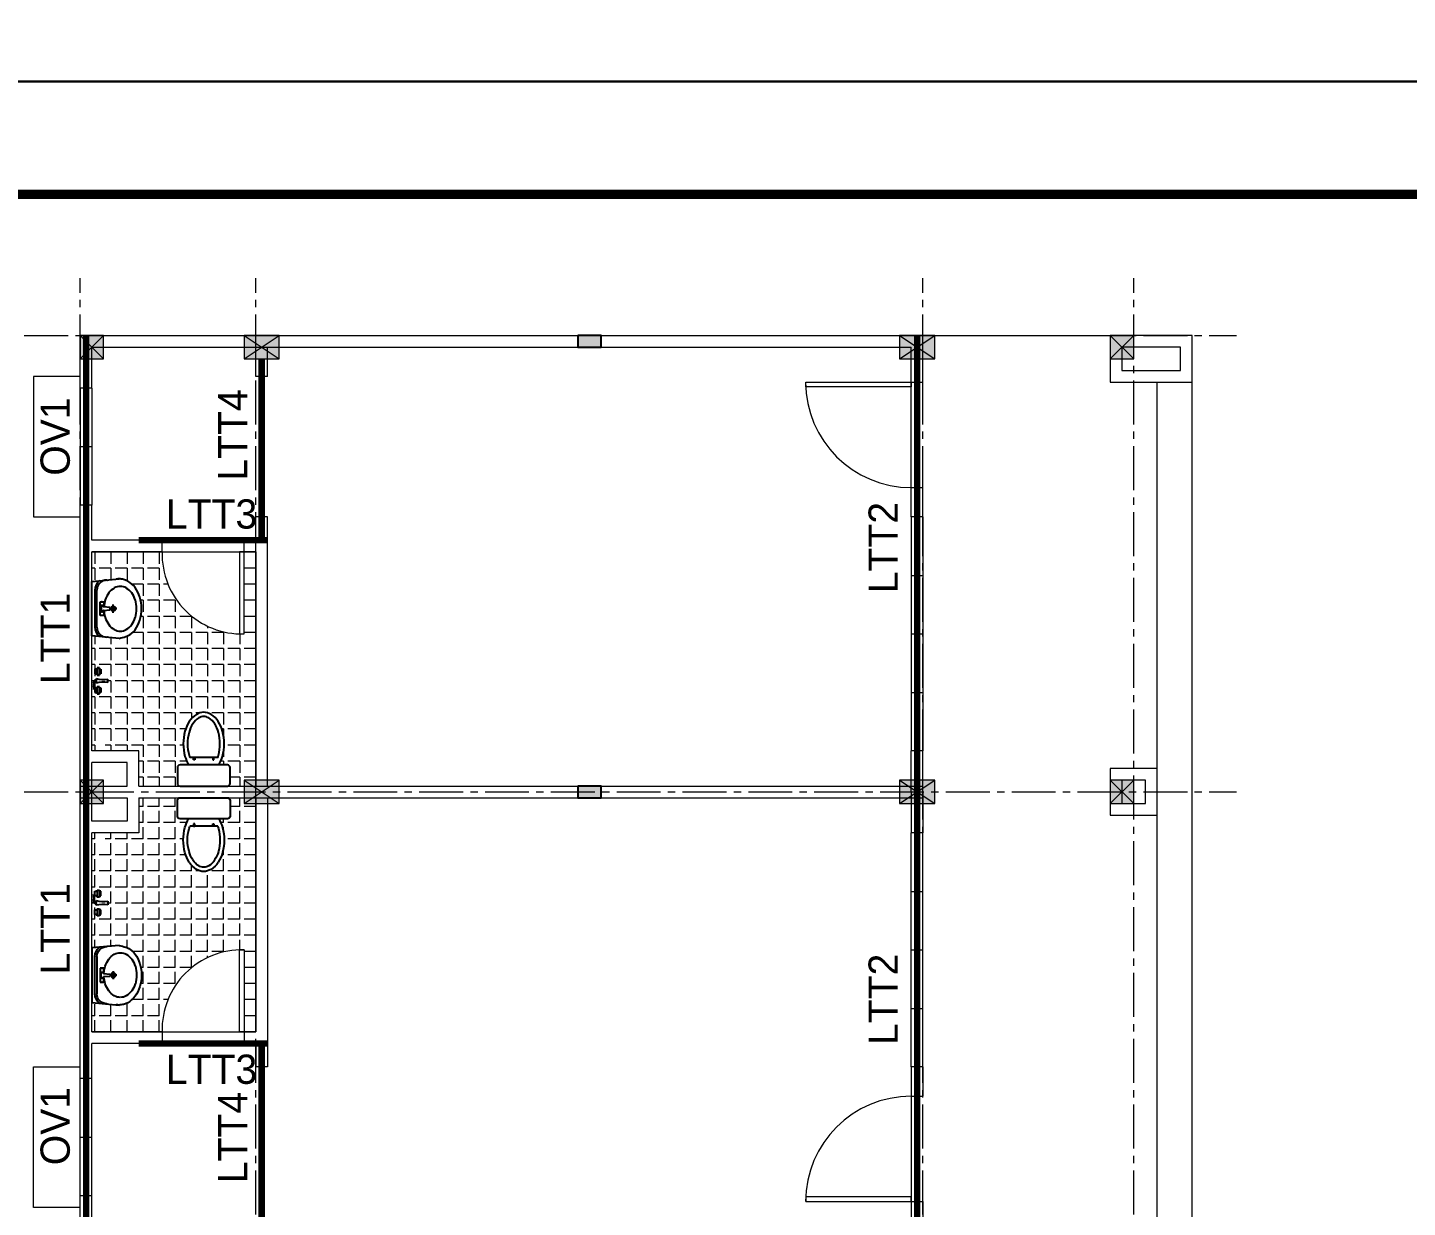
# Model space of a CAD drawing. Header units: inches. Extents: x 566748 to 757280, y 592180 to 740680.
# Drawn here: x 574432 to 586220, y 612261 to 622342 of the extents above; entities that cross this region are included whole.
import ezdxf

# ---------------------------------------------------------------- set-up
doc = ezdxf.new("R2010")
doc.units = ezdxf.units.IN
doc.header["$MEASUREMENT"] = 0
for name, pattern in [('ACAD_ISO10W100', [18, 12, -3, 0, -3]), ('CENTER', [2, 1.25, -0.25, 0.25, -0.25]), ('CENTER2', [1.125, 0.75, -0.125, 0.125, -0.125])]:
    doc.linetypes.add(name, pattern=pattern)
for name, color, linetype in [('cot', 123, 'Continuous'), ('LAYER7', 7, 'Continuous'), ('TEXT', 4, 'Continuous'), ('THIETBI', 25, 'Continuous')]:
    doc.layers.add(name, color=color, linetype=linetype)
for name, color, linetype, lineweight in [('HACTH', 8, 'Continuous', 5), ('NET CB', 2, 'Continuous', 20), ('NET TRUC', 8, 'ACAD_ISO10W100', 9)]:
    doc.layers.add(name, color=color, linetype=linetype, lineweight=lineweight)
doc.styles.add('ATTR', font='romans.shx', dxfattribs={"width": 0.8, "height": 0.7})
doc.styles.add('TEXT2.5', font='Fonts5.ttf', dxfattribs={"height": 250})

# ---------------------------------------------------------------- blocks, each defined once
blk = doc.blocks.new('TOILET')
at = {"layer": 'THIETBI', "linetype": 'Continuous'}
for p, q in [((2.25, 0), (-2.25, 0)), ((-2.5, -0.25), (-2.5, -1.75)), ((2.5, -1.75), (2.5, -0.25)), ((-2.25, -2), (2.25, -2)), ((-0.96, -2.48), (-0.96, -2.7)), ((-0.86, -2.48), (-0.96, -2.48)), ((-0.86, -2.7), (-0.86, -2.48)), ((0.86, -2.7), (0.86, -2.48)), ((0.86, -2.48), (0.96, -2.48)), ((0.96, -2.48), (0.96, -2.7)), ((-1.33, -2.7), (1.33, -2.7)), ((-0.96, -2.7), (-0.86, -2.7)), ((0.96, -2.7), (0.86, -2.7))]:
    blk.add_line(p, q, dxfattribs=at)
for centre, radius, start, end in [((-2.25, -0.25), 0.25, 90, 180), ((2.25, -0.25), 0.25, 0, 90), ((-2.25, -1.75), 0.25, 180, 270), ((1.34, -3.66), 3.23, 149.0966, 164.9269), ((-1.34, -3.66), 3.23, 15.0731, 30.9034), ((2.25, -1.75), 0.25, 270, 0), ((2.64, -4.01), 4.58, 164.9269, 180), ((2.64, -4.01), 4.18, 164.9269, 180), ((1.34, -3.66), 2.83, 160.176, 164.9269), ((-1.34, -3.66), 2.83, 15.0731, 19.824), ((-2.64, -4.01), 4.18, 0, 15.0731), ((-2.64, -4.01), 4.58, 360, 15.0731), ((2.64, -4.01), 4.58, 180, 195.0731), ((1.34, -4.36), 3.23, 195.0731, 213.0315), ((2.64, -4.01), 4.18, 180, 195.0731), ((1.34, -4.36), 2.83, 195.0731, 213.0315), ((-1.34, -4.36), 2.83, 326.9685, 344.9269), ((-1.34, -4.36), 3.23, 326.9685, 344.9269), ((-2.64, -4.01), 4.18, 344.9269, 360), ((-2.64, -4.01), 4.58, 344.9269, 0), ((0.52, -4.9), 2.26, 213.0315, 237.5002), ((0.52, -4.9), 1.86, 213.0315, 237.5002), ((0, -5.71), 0.893, 237.5002, 270), ((0, -5.71), 0.893, 270, 302.4998), ((-0.52, -4.9), 1.86, 302.4998, 326.9685), ((-0.52, -4.9), 2.26, 302.4998, 326.9685), ((0, -5.71), 1.29, 237.5002, 270), ((0, -5.71), 1.29, 270, 302.4998)]:
    blk.add_arc(centre, radius, start, end, dxfattribs=at)
blk = doc.blocks.new('la')
at = {"layer": 'THIETBI', "linetype": 'Continuous'}
for p, q in [((-5933, 607097), (-5955, 607330)), ((-5446, 607330), (-5467, 607097)), ((-5944, 607224), (-5944, 607230)), ((-5700, 607278), (-5735, 607278)), ((-5710, 607250), (-5715, 607196)), ((-5700, 607309), (-5700, 607252)), ((-5665, 607278), (-5700, 607278)), ((-5685, 607196), (-5690, 607250)), ((-5456, 607230), (-5456, 607224)), ((-5467, 607097), (-5933, 607097)), ((-5700, 607139), (-5859, 607139)), ((-5859, 607122), (-5541, 607122)), ((-5759, 607200), (-5715, 607200)), ((-5759, 607183), (-5759, 607200)), ((-5759, 607167), (-5759, 607183)), ((-5700, 607167), (-5759, 607167)), ((-5720, 607192), (-5728, 607192)), ((-5728, 607175), (-5672, 607175)), ((-5726, 607183), (-5717, 607183)), ((-5641, 607167), (-5700, 607167)), ((-5541, 607139), (-5700, 607139)), ((-5685, 607200), (-5641, 607200)), ((-5675, 607183), (-5684, 607183)), ((-5672, 607192), (-5680, 607192)), ((-5641, 607200), (-5641, 607183)), ((-5641, 607183), (-5641, 607167))]:
    blk.add_line(p, q, dxfattribs=at)
for centre, radius in [((-5700, 607278), 21.2), ((-5700, 607278), 17), ((-5743, 607183), 17), ((-5658, 607183), 17)]:
    blk.add_circle(centre, radius, dxfattribs=at)
for centre, radius, start, end in [((-5717, 607278), 198, 106.8299, 126.1394), ((-5699, 607218), 261, 90, 106.8299), ((-5699, 607218), 261, 73.1701, 90), ((-5681, 607278), 198, 53.8606, 73.1701), ((-5810, 607330), 145, 180, 190.3889), ((-5787, 607339), 103, 150.4377, 180), ((-5787, 607339), 103, 180, 209.5623), ((-5744, 607315), 152, 126.1394, 150.4377), ((-5653, 607315), 152, 29.5623, 53.8606), ((-5611, 607339), 103, 0, 29.5623), ((-5611, 607339), 103, 330.4377, 0), ((-5859, 607224), 84.9, 180, 270), ((-5744, 607363), 152, 209.5623, 233.8606), ((-5717, 607401), 198, 233.8606, 253.1701), ((-5699, 607460), 261, 253.1701, 266.4587), ((-5700, 607232), 20, 59.7473, 120.2527), ((-5699, 607460), 261, 273.0264, 286.8299), ((-5681, 607401), 198, 286.8299, 306.1394), ((-5653, 607363), 152, 306.1394, 330.4377), ((-5541, 607224), 84.9, 270, 0), ((-5859, 607224), 102, 218.2453, 270), ((-5720, 607196), 4.24, 270, 354.3929), ((-5680, 607196), 4.24, 185.6071, 270), ((-5541, 607224), 102, 270, 321.7547)]:
    blk.add_arc(centre, radius, start, end, dxfattribs=at)
blk.add_spline([(-5446, 607330), (-5488, 607436), (-5558, 607489), (-5649, 607517), (-5751, 607517), (-5842, 607489), (-5912, 607436), (-5950, 607366), (-5955, 607330)], degree=3, dxfattribs=at)

msp = doc.modelspace()

# ---------------------------------------------------------------- hatches: boundary and pattern name
at = {"layer": 'cot', "ltscale": 800}
for points in [[(579131.6, 619711.4), (579131.6, 619611.4), (579331.6, 619611.4), (579331.6, 619711.4)], [(579131.6, 615861.4), (579131.6, 615761.4), (579331.6, 615761.4), (579331.6, 615861.4)]]:
    msp.add_hatch(color=256, dxfattribs=at).paths.add_polyline_path(points)
at = {"layer": 'HACTH', "linetype": 'Continuous'}
h = msp.add_hatch(color=256, dxfattribs=at)
h.paths.add_polyline_path([(574981.6, 619611.4), (574881.6, 619711.4), (574881.6, 619511.4)])
h.paths.add_polyline_path([(574981.6, 619611.4), (574881.6, 619511.4), (575081.6, 619511.4)])
h.paths.add_polyline_path([(575081.6, 619711.4), (574981.6, 619611.4), (575081.6, 619511.4)])
h.paths.add_polyline_path([(575081.6, 619711.4), (574881.6, 619711.4), (574981.6, 619611.4)])
h = msp.add_hatch(color=256, dxfattribs=at)
h.paths.add_polyline_path([(576281.6, 619711.4), (576281.6, 619511.4), (576431.6, 619611.4)])
h.paths.add_polyline_path([(576431.6, 619611.4), (576581.6, 619711.4), (576281.6, 619711.4)])
h.paths.add_polyline_path([(576281.6, 619511.4), (576581.6, 619511.4), (576431.6, 619611.4)])
h.paths.add_polyline_path([(576431.6, 619611.4), (576581.6, 619511.4), (576581.6, 619711.4)])
h = msp.add_hatch(color=256, dxfattribs=at)
h.paths.add_polyline_path([(581881.6, 619711.4), (581881.6, 619511.4), (582031.6, 619611.4)])
h.paths.add_polyline_path([(582031.6, 619611.4), (582181.6, 619711.4), (581881.6, 619711.4)])
h.paths.add_polyline_path([(581881.6, 619511.4), (582181.6, 619511.4), (582031.6, 619611.4)])
h.paths.add_polyline_path([(582031.6, 619611.4), (582181.6, 619511.4), (582181.6, 619711.4)])
h = msp.add_hatch(color=256, dxfattribs=at)
h.paths.add_polyline_path([(583781.6, 619611.4), (583681.6, 619711.4), (583681.6, 619511.4)])
h.paths.add_polyline_path([(583781.6, 619611.4), (583681.6, 619511.4), (583881.6, 619511.4)])
h.paths.add_polyline_path([(583881.6, 619711.4), (583781.6, 619611.4), (583881.6, 619511.4)])
h.paths.add_polyline_path([(583881.6, 619711.4), (583681.6, 619711.4), (583781.6, 619611.4)])
h = msp.add_hatch(color=256, dxfattribs=at)
h.paths.add_polyline_path([(583781.6, 619611.4), (583681.6, 619711.4), (583681.6, 619511.4)])
h.paths.add_polyline_path([(583781.6, 619611.4), (583681.6, 619511.4), (583881.6, 619511.4)])
h.paths.add_polyline_path([(583881.6, 619711.4), (583781.6, 619611.4), (583881.6, 619511.4)])
h.paths.add_polyline_path([(583881.6, 619711.4), (583681.6, 619711.4), (583781.6, 619611.4)])
h = msp.add_hatch(color=256, dxfattribs=at)
h.paths.add_polyline_path([(574981.6, 615811.4), (574881.6, 615911.4), (574881.6, 615711.4)])
h.paths.add_polyline_path([(574981.6, 615811.4), (574881.6, 615711.4), (575081.6, 615711.4)])
h.paths.add_polyline_path([(575081.6, 615911.4), (574981.6, 615811.4), (575081.6, 615711.4)])
h.paths.add_polyline_path([(575081.6, 615911.4), (574881.6, 615911.4), (574981.6, 615811.4)])
h = msp.add_hatch(color=256, dxfattribs=at)
h.paths.add_polyline_path([(576281.6, 615911.4), (576281.6, 615711.4), (576431.6, 615811.4)])
h.paths.add_polyline_path([(576431.6, 615811.4), (576581.6, 615911.4), (576281.6, 615911.4)])
h.paths.add_polyline_path([(576281.6, 615711.4), (576581.6, 615711.4), (576431.6, 615811.4)])
h.paths.add_polyline_path([(576431.6, 615811.4), (576581.6, 615711.4), (576581.6, 615911.4)])
h = msp.add_hatch(color=256, dxfattribs=at)
h.paths.add_polyline_path([(581881.6, 615911.4), (581881.6, 615711.4), (582031.6, 615811.4)])
h.paths.add_polyline_path([(582031.6, 615811.4), (582181.6, 615911.4), (581881.6, 615911.4)])
h.paths.add_polyline_path([(581881.6, 615711.4), (582181.6, 615711.4), (582031.6, 615811.4)])
h.paths.add_polyline_path([(582031.6, 615811.4), (582181.6, 615711.4), (582181.6, 615911.4)])
h = msp.add_hatch(color=256, dxfattribs=at)
h.paths.add_polyline_path([(583781.6, 615811.4), (583681.6, 615911.4), (583681.6, 615711.4)])
h.paths.add_polyline_path([(583781.6, 615811.4), (583681.6, 615711.4), (583881.6, 615711.4)])
h.paths.add_polyline_path([(583881.6, 615911.4), (583781.6, 615811.4), (583881.6, 615711.4)])
h.paths.add_polyline_path([(583881.6, 615911.4), (583681.6, 615911.4), (583781.6, 615811.4)])
h = msp.add_hatch(color=256, dxfattribs=at)
h.paths.add_polyline_path([(583781.6, 615811.4), (583681.6, 615911.4), (583681.6, 615711.4)])
h.paths.add_polyline_path([(583781.6, 615811.4), (583681.6, 615711.4), (583881.6, 615711.4)])
h.paths.add_polyline_path([(583881.6, 615911.4), (583781.6, 615811.4), (583881.6, 615711.4)])
h.paths.add_polyline_path([(583881.6, 615911.4), (583681.6, 615911.4), (583781.6, 615811.4)])

# ---------------------------------------------------------------- linework, layer by layer
for p, q in [((575017, 616780.2), (575017, 616740.2)), ((575027, 616870.2), (575027, 616860.2)), ((575047, 616870.2), (575027, 616870.2)), ((575027, 616820.2), (575027, 616810.2)), ((575027, 616810.2), (575047, 616810.2)), ((575047, 616810.2), (575047, 616870.2)), ((575047, 616860.2), (575057, 616860.2)), ((575057, 616820.2), (575047, 616820.2)), ((575057, 616860.2), (575057, 616820.2)), ((575117, 616745.2), (575117, 616775.2)), ((575027, 616710.2), (575027, 616700.2)), ((575047, 616710.2), (575027, 616710.2)), ((575027, 616660.2), (575027, 616650.2)), ((575027, 616650.2), (575047, 616650.2)), ((575047, 616650.2), (575047, 616710.2)), ((575047, 616700.2), (575057, 616700.2)), ((575057, 616660.2), (575047, 616660.2)), ((575057, 616700.2), (575057, 616660.2)), ((575017, 614842.6), (575017, 614882.6)), ((575027, 614962.6), (575027, 614972.6)), ((575027, 614972.6), (575047, 614972.6)), ((575027, 614912.6), (575027, 614922.6)), ((575047, 614912.6), (575027, 614912.6)), ((575047, 614972.6), (575047, 614912.6)), ((575057, 614962.6), (575047, 614962.6)), ((575047, 614922.6), (575057, 614922.6)), ((575057, 614922.6), (575057, 614962.6)), ((575117, 614877.6), (575117, 614847.6)), ((575027, 614802.6), (575027, 614812.6)), ((575027, 614812.6), (575047, 614812.6)), ((575027, 614752.6), (575027, 614762.6)), ((575047, 614752.6), (575027, 614752.6)), ((575047, 614812.6), (575047, 614752.6)), ((575057, 614802.6), (575047, 614802.6)), ((575047, 614762.6), (575057, 614762.6)), ((575057, 614762.6), (575057, 614802.6))]:
    msp.add_line(p, q)
for points in [[(575007, 616820.2), (575027, 616820.2), (575027, 616860.2), (575007, 616860.2)], [(575017, 616765.2), (575007, 616765.2), (575007, 616755.2), (575017, 616755.2)], [(575007, 616660.2), (575027, 616660.2), (575027, 616700.2), (575007, 616700.2)], [(575007, 614962.6), (575027, 614962.6), (575027, 614922.6), (575007, 614922.6)], [(575017, 614857.6), (575007, 614857.6), (575007, 614867.6), (575017, 614867.6)], [(575007, 614802.6), (575027, 614802.6), (575027, 614762.6), (575007, 614762.6)]]:
    msp.add_lwpolyline(points, close=True)
for centre, start, end in [((575079.3, 617025.5), 255.73057, 278.5446), ((575079.3, 616494.9), 81.4554, 104.2694), ((575079.3, 615128), 255.7306, 278.5446), ((575079.3, 614597.3), 81.4554, 104.26943)]:
    msp.add_arc(centre, 253.1, start, end)
at = {"layer": 'cot', "ltscale": 800}
for points in [[(579131.6, 619711.4), (579131.6, 619611.4), (579331.6, 619611.4), (579331.6, 619711.4)], [(579131.6, 615861.4), (579131.6, 615761.4), (579331.6, 615761.4), (579331.6, 615861.4)]]:
    msp.add_lwpolyline(points, close=True, dxfattribs=at)
at = {"layer": 'Defpoints', "linetype": 'Continuous', "ltscale": 0.08}
for points in [[(566748.3, 621880.3), (608748.3, 621880.3), (608748.3, 651580.3), (566748.3, 651580.3)], [(566748.3, 592180.3), (608748.3, 592180.3), (608748.3, 621880.3), (566748.3, 621880.3)]]:
    msp.add_lwpolyline(points, close=True, dxfattribs=at)
at = {"layer": 'HACTH', "linetype": 'Continuous'}
for p, q in [((574881.6, 619511.4), (575081.6, 619711.4)), ((574881.6, 619711.4), (575081.6, 619511.4)), ((574881.6, 619711.4), (582181.6, 619711.4)), ((574881.6, 619261.4), (574881.6, 619711.4)), ((575081.6, 619711.4), (574881.6, 619711.4)), ((574881.6, 619711.4), (574881.6, 619511.4)), ((575081.6, 619511.4), (575081.6, 619711.4)), ((576281.6, 619511.4), (576581.6, 619711.4)), ((576281.6, 619711.4), (576581.6, 619511.4)), ((576581.6, 619711.4), (576281.6, 619711.4)), ((576281.6, 619711.4), (576281.6, 619511.4)), ((576581.6, 619511.4), (576581.6, 619711.4)), ((581881.6, 619511.4), (582181.6, 619711.4)), ((581881.6, 619711.4), (582181.6, 619511.4)), ((582181.6, 619711.4), (581881.6, 619711.4)), ((581881.6, 619711.4), (581881.6, 619511.4)), ((582081.6, 619711.4), (583881.6, 619711.4)), ((582181.6, 619511.4), (582181.6, 619711.4)), ((583681.6, 619511.4), (583881.6, 619711.4)), ((583681.6, 619711.4), (583881.6, 619511.4)), ((583681.6, 619511.4), (583881.6, 619711.4)), ((583681.6, 619711.4), (583881.6, 619511.4)), ((584381.6, 619711.4), (583681.6, 619711.4)), ((583681.6, 619711.4), (583681.6, 619311.4)), ((583881.6, 619711.4), (583681.6, 619711.4)), ((583681.6, 619711.4), (583681.6, 619511.4)), ((583881.6, 619711.4), (583681.6, 619711.4)), ((583681.6, 619711.4), (583681.6, 619511.4)), ((583881.6, 619511.4), (583881.6, 619711.4)), ((583881.6, 619511.4), (583881.6, 619711.4)), ((584381.6, 597211.4), (584381.6, 619711.4)), ((584381.6, 619311.4), (584381.6, 619711.4)), ((574981.6, 619611.4), (581981.6, 619611.4)), ((574981.6, 619261.4), (574981.6, 619611.4)), ((576381.6, 619361.4), (576381.6, 619611.4)), ((576481.6, 619361.4), (576481.6, 619611.4)), ((581981.6, 619311.4), (581981.6, 619611.4)), ((582081.6, 619311.4), (582081.6, 619611.4)), ((584281.6, 619611.4), (583781.6, 619611.4)), ((583781.6, 619611.4), (583781.6, 619411.4)), ((584281.6, 619411.4), (584281.6, 619611.4)), ((574881.6, 619511.4), (575081.6, 619511.4)), ((576281.6, 619511.4), (576581.6, 619511.4)), ((581881.6, 619511.4), (582181.6, 619511.4)), ((583681.6, 619511.4), (583881.6, 619511.4)), ((583681.6, 619511.4), (583881.6, 619511.4)), ((576481.6, 619361.4), (576381.6, 619361.4)), ((583781.6, 619411.4), (584281.6, 619411.4)), ((574881.6, 619261.4), (574881.6, 618261.4)), ((574981.6, 619261.4), (574881.6, 619261.4)), ((574931.6, 618261.4), (574931.6, 619261.4)), ((574981.6, 619261.4), (574981.6, 618261.4)), ((581081.6, 619271.4), (581081.6, 619311.4)), ((581081.6, 619311.4), (581981.6, 619311.4)), ((581981.6, 619271.4), (581081.6, 619271.4)), ((581981.6, 618411.4), (581981.6, 619311.4)), ((581981.6, 619311.4), (582081.6, 619311.4)), ((581981.6, 619311.4), (581981.6, 619271.4)), ((583681.6, 619311.4), (584381.6, 619311.4)), ((584081.6, 597611.4), (584081.6, 619311.4)), ((574881.6, 618761.4), (574981.6, 618761.4)), ((581981.6, 618411.4), (582081.6, 618411.4)), ((581981.6, 618161.4), (581981.6, 618411.4)), ((582081.6, 618161.4), (582081.6, 618411.4)), ((574981.6, 618261.4), (574881.6, 618261.4)), ((574881.6, 615811.4), (574881.6, 618261.4)), ((574981.6, 617961.4), (574981.6, 618261.4)), ((576481.6, 618161.4), (576381.6, 618161.4)), ((576381.6, 617961.4), (576381.6, 618161.4)), ((576481.6, 617961.4), (576481.6, 618161.4)), ((581981.6, 618161.4), (581981.6, 616161.4)), ((582081.6, 618161.4), (581981.6, 618161.4)), ((582031.6, 616161.4), (582031.6, 618161.4)), ((582081.6, 618161.4), (582081.6, 616161.4)), ((575581.6, 617961.4), (574981.6, 617961.4)), ((575581.6, 617961.4), (574981.6, 617961.4)), ((575581.6, 617861.4), (575581.6, 617961.4)), ((576281.6, 617861.4), (576281.6, 617961.4)), ((576381.6, 617961.4), (576281.6, 617961.4)), ((576381.6, 617961.4), (576281.6, 617961.4)), ((576481.6, 615861.4), (576481.6, 617961.4)), ((574981.6, 616161.4), (574981.6, 617861.4)), ((574981.6, 617861.4), (575581.6, 617861.4)), ((575581.6, 617861.4), (574981.6, 617861.4)), ((575006.6, 617861.4), (575006.6, 617761.4)), ((575144.1, 617861.4), (575144.1, 617761.4)), ((575281.6, 617861.4), (575281.6, 617761.4)), ((575419.1, 617861.4), (575419.1, 617761.4)), ((575556.6, 617861.4), (575556.6, 617761.4)), ((575581.6, 617861.4), (576281.6, 617861.4)), ((576281.6, 617861.4), (576241.6, 617861.4)), ((576241.6, 617861.4), (576241.6, 617161.4)), ((576281.6, 617161.4), (576281.6, 617861.4)), ((576281.6, 617861.4), (576381.6, 617861.4)), ((576381.6, 617861.4), (576281.6, 617861.4)), ((576381.6, 615861.4), (576381.6, 617861.4)), ((576381.6, 617861.4), (576381.6, 617861.4)), ((576381.6, 617861.4), (576381.6, 615861.4)), ((575006.6, 617723.9), (574981.6, 617723.9)), ((575006.6, 617723.9), (575006.6, 617623.9)), ((575144.1, 617723.9), (575044.1, 617723.9)), ((575144.1, 617723.9), (575144.1, 617625.4)), ((575281.6, 617723.9), (575181.6, 617723.9)), ((575281.6, 617723.9), (575281.6, 617623.9)), ((575419.1, 617723.9), (575319.1, 617723.9)), ((575419.1, 617723.9), (575419.1, 617623.9)), ((575556.6, 617723.9), (575456.6, 617723.9)), ((575556.6, 617723.9), (575556.6, 617623.9)), ((576381.6, 617723.9), (576281.6, 617723.9)), ((575419.1, 617586.4), (575323.2, 617586.4)), ((575419.1, 617586.4), (575419.1, 617486.4)), ((575556.6, 617586.4), (575456.6, 617586.4)), ((575556.6, 617586.4), (575556.6, 617486.4)), ((575630.9, 617586.4), (575594.1, 617586.4)), ((576381.6, 617586.4), (576281.6, 617586.4)), ((581981.6, 617661.4), (582081.6, 617661.4)), ((575419.1, 617448.9), (575398.2, 617448.9)), ((575419.1, 617448.9), (575419.1, 617348.9)), ((575556.6, 617448.9), (575456.6, 617448.9)), ((575556.6, 617448.9), (575556.6, 617348.9)), ((575694.1, 617448.9), (575594.1, 617448.9)), ((575694.1, 617448.9), (575694.1, 617348.9)), ((576381.6, 617448.9), (576281.6, 617448.9)), ((575419.1, 617311.4), (575399.3, 617311.4)), ((575419.1, 617311.4), (575419.1, 617211.4)), ((575556.6, 617311.4), (575456.6, 617311.4)), ((575556.6, 617311.4), (575556.6, 617211.4)), ((575694.1, 617311.4), (575594.1, 617311.4)), ((575694.1, 617311.4), (575694.1, 617211.4)), ((575831.6, 617311.4), (575731.6, 617311.4)), ((575831.6, 617311.4), (575831.6, 617211.4)), ((575969.1, 617227.2), (575969.1, 617211.4)), ((576381.6, 617311.4), (576281.6, 617311.4)), ((575006.6, 617141.7), (575006.6, 617073.9)), ((575144.1, 617129.2), (575144.1, 617073.9)), ((575281.6, 617143.5), (575281.6, 617073.9)), ((575419.1, 617173.9), (575330.1, 617173.9)), ((575419.1, 617173.9), (575419.1, 617073.9)), ((575556.6, 617173.9), (575456.6, 617173.9)), ((575556.6, 617173.9), (575556.6, 617073.9)), ((575694.1, 617173.9), (575594.1, 617173.9)), ((575694.1, 617173.9), (575694.1, 617073.9)), ((575831.6, 617173.9), (575731.6, 617173.9)), ((575831.6, 617173.9), (575831.6, 617073.9)), ((575969.1, 617173.9), (575869.1, 617173.9)), ((575969.1, 617173.9), (575969.1, 617073.9)), ((576106.6, 617173.9), (576006.6, 617173.9)), ((576106.6, 617173.9), (576106.6, 617073.9)), ((576241.6, 617161.4), (576281.6, 617161.4)), ((576244.1, 617161.3), (576244.1, 617073.9)), ((576381.6, 617173.9), (576281.6, 617173.9)), ((581981.6, 617161.4), (582081.6, 617161.4)), ((575006.6, 617036.4), (574981.6, 617036.4)), ((575006.6, 617036.4), (575006.6, 616936.4)), ((575144.1, 617036.4), (575044.1, 617036.4)), ((575144.1, 617036.4), (575144.1, 616936.4)), ((575281.6, 617036.4), (575181.6, 617036.4)), ((575281.6, 617036.4), (575281.6, 616936.4)), ((575419.1, 617036.4), (575319.1, 617036.4)), ((575419.1, 617036.4), (575419.1, 616936.4)), ((575556.6, 617036.4), (575456.6, 617036.4)), ((575556.6, 617036.4), (575556.6, 616936.4)), ((575694.1, 617036.4), (575594.1, 617036.4)), ((575694.1, 617036.4), (575694.1, 616936.4)), ((575831.6, 617036.4), (575731.6, 617036.4)), ((575831.6, 617036.4), (575831.6, 616936.4)), ((575969.1, 617036.4), (575869.1, 617036.4)), ((575969.1, 617036.4), (575969.1, 616936.4)), ((576106.6, 617036.4), (576006.6, 617036.4)), ((576106.6, 617036.4), (576106.6, 616936.4)), ((576244.1, 617036.4), (576144.1, 617036.4)), ((576244.1, 617036.4), (576244.1, 616936.4)), ((576381.6, 617036.4), (576281.6, 617036.4)), ((575006.6, 616898.9), (574981.6, 616898.9)), ((575006.6, 616898.9), (575006.6, 616798.9)), ((575144.1, 616898.9), (575044.1, 616898.9)), ((575144.1, 616898.9), (575144.1, 616798.9)), ((575281.6, 616898.9), (575181.6, 616898.9)), ((575281.6, 616898.9), (575281.6, 616798.9)), ((575419.1, 616898.9), (575319.1, 616898.9)), ((575419.1, 616898.9), (575419.1, 616798.9)), ((575556.6, 616898.9), (575456.6, 616898.9)), ((575556.6, 616898.9), (575556.6, 616798.9)), ((575694.1, 616898.9), (575594.1, 616898.9)), ((575694.1, 616898.9), (575694.1, 616798.9)), ((575831.6, 616898.9), (575731.6, 616898.9)), ((575831.6, 616898.9), (575831.6, 616798.9)), ((575969.1, 616898.9), (575869.1, 616898.9)), ((575969.1, 616898.9), (575969.1, 616798.9)), ((576106.6, 616898.9), (576006.6, 616898.9)), ((576106.6, 616898.9), (576106.6, 616798.9)), ((576244.1, 616898.9), (576144.1, 616898.9)), ((576244.1, 616898.9), (576244.1, 616798.9)), ((576381.6, 616898.9), (576281.6, 616898.9)), ((575006.6, 616761.4), (574981.6, 616761.4)), ((575006.6, 616761.4), (575006.6, 616661.4)), ((575144.1, 616761.4), (575117, 616761.4)), ((575144.1, 616761.4), (575144.1, 616661.4)), ((575281.6, 616761.4), (575181.6, 616761.4)), ((575281.6, 616761.4), (575281.6, 616661.4)), ((575419.1, 616761.4), (575319.1, 616761.4)), ((575419.1, 616761.4), (575419.1, 616661.4)), ((575556.6, 616761.4), (575456.6, 616761.4)), ((575556.6, 616761.4), (575556.6, 616661.4)), ((575694.1, 616761.4), (575594.1, 616761.4)), ((575694.1, 616761.4), (575694.1, 616661.4)), ((575831.6, 616761.4), (575731.6, 616761.4)), ((575831.6, 616761.4), (575831.6, 616661.4)), ((575969.1, 616761.4), (575869.1, 616761.4)), ((575969.1, 616761.4), (575969.1, 616661.4)), ((576106.6, 616761.4), (576006.6, 616761.4)), ((576106.6, 616761.4), (576106.6, 616661.4)), ((576244.1, 616761.4), (576144.1, 616761.4)), ((576244.1, 616761.4), (576244.1, 616661.4)), ((576381.6, 616761.4), (576281.6, 616761.4)), ((581981.6, 616661.4), (582081.6, 616661.4)), ((575006.6, 616623.9), (574981.6, 616623.9)), ((575006.6, 616623.9), (575006.6, 616523.9)), ((575144.1, 616623.9), (575044.1, 616623.9)), ((575144.1, 616623.9), (575144.1, 616523.9)), ((575281.6, 616623.9), (575181.6, 616623.9)), ((575281.6, 616623.9), (575281.6, 616523.9)), ((575419.1, 616623.9), (575319.1, 616623.9)), ((575419.1, 616623.9), (575419.1, 616523.9)), ((575556.6, 616623.9), (575456.6, 616623.9)), ((575556.6, 616623.9), (575556.6, 616523.9)), ((575694.1, 616623.9), (575594.1, 616623.9)), ((575694.1, 616623.9), (575694.1, 616523.9)), ((575831.6, 616623.9), (575731.6, 616623.9)), ((575831.6, 616623.9), (575831.6, 616523.9)), ((575969.1, 616623.9), (575869.1, 616623.9)), ((575969.1, 616623.9), (575969.1, 616523.9)), ((576106.6, 616623.9), (576006.6, 616623.9)), ((576106.6, 616623.9), (576106.6, 616523.9)), ((576244.1, 616623.9), (576144.1, 616623.9)), ((576244.1, 616623.9), (576244.1, 616523.9)), ((576381.6, 616623.9), (576281.6, 616623.9)), ((575006.6, 616486.4), (574981.6, 616486.4)), ((575006.6, 616486.4), (575006.6, 616386.4)), ((575144.1, 616486.4), (575044.1, 616486.4)), ((575144.1, 616486.4), (575144.1, 616386.4)), ((575281.6, 616486.4), (575181.6, 616486.4)), ((575281.6, 616486.4), (575281.6, 616386.4)), ((575419.1, 616486.4), (575319.1, 616486.4)), ((575419.1, 616486.4), (575419.1, 616386.4)), ((575556.6, 616486.4), (575456.6, 616486.4)), ((575556.6, 616486.4), (575556.6, 616386.4)), ((575694.1, 616486.4), (575594.1, 616486.4)), ((575694.1, 616486.4), (575694.1, 616386.4)), ((575831.6, 616486.4), (575731.6, 616486.4)), ((575831.6, 616486.4), (575831.6, 616436.8)), ((575903, 616486.4), (575869.1, 616486.4)), ((576106.6, 616486.4), (576006.6, 616486.4)), ((576106.6, 616486.4), (576106.6, 616386.4)), ((576244.1, 616486.4), (576144.1, 616486.4)), ((576244.1, 616486.4), (576244.1, 616386.4)), ((576381.6, 616486.4), (576281.6, 616486.4)), ((575006.6, 616348.9), (574981.6, 616348.9)), ((575006.6, 616348.9), (575006.6, 616248.9)), ((575144.1, 616348.9), (575044.1, 616348.9)), ((575144.1, 616348.9), (575144.1, 616248.9)), ((575281.6, 616348.9), (575181.6, 616348.9)), ((575281.6, 616348.9), (575281.6, 616248.9)), ((575419.1, 616348.9), (575319.1, 616348.9)), ((575419.1, 616348.9), (575419.1, 616248.9)), ((575556.6, 616348.9), (575456.6, 616348.9)), ((575556.6, 616348.9), (575556.6, 616248.9)), ((575694.1, 616348.9), (575594.1, 616348.9)), ((575694.1, 616348.9), (575694.1, 616248.9)), ((575782, 616348.9), (575731.6, 616348.9)), ((576106.6, 616348.9), (576091.6, 616348.9)), ((576106.6, 616348.9), (576106.6, 616287)), ((576244.1, 616348.9), (576144.1, 616348.9)), ((576244.1, 616348.9), (576244.1, 616248.9)), ((576381.6, 616348.9), (576281.6, 616348.9)), ((575006.6, 616211.4), (574981.6, 616211.4)), ((575006.6, 616211.4), (575006.6, 616161.4)), ((575144.1, 616211.4), (575094.7, 616211.4)), ((575144.1, 616211.4), (575144.1, 616161.4)), ((575281.6, 616211.4), (575181.6, 616211.4)), ((575281.6, 616211.4), (575281.6, 616161.4)), ((575419.1, 616211.4), (575319.1, 616211.4)), ((575419.1, 616211.4), (575419.1, 616111.4)), ((575556.6, 616211.4), (575456.6, 616211.4)), ((575556.6, 616211.4), (575556.6, 616111.4)), ((575694.1, 616211.4), (575594.1, 616211.4)), ((575694.1, 616211.4), (575694.1, 616111.4)), ((575762, 616211.4), (575731.6, 616211.4)), ((576244.1, 616211.4), (576144.1, 616211.4)), ((576244.1, 616211.4), (576244.1, 616111.4)), ((576381.6, 616211.4), (576281.6, 616211.4)), ((575381.6, 616161.4), (574981.6, 616161.4)), ((574981.6, 615811.4), (574981.6, 616061.4)), ((575281.6, 616061.4), (574981.6, 616061.4)), ((575281.6, 615861.4), (575281.6, 616061.4)), ((575381.6, 615861.4), (575381.6, 616161.4)), ((575419.1, 616073.9), (575381.6, 616073.9)), ((575419.1, 616073.9), (575419.1, 615973.9)), ((575556.6, 616073.9), (575456.6, 616073.9)), ((575556.6, 616073.9), (575556.6, 615973.9)), ((575694.1, 616073.9), (575594.1, 616073.9)), ((575694.1, 616073.9), (575694.1, 615973.9)), ((575790.6, 616073.9), (575731.6, 616073.9)), ((576106.6, 616073.9), (576082.9, 616073.9)), ((576106.6, 616157.9), (576106.6, 616111.4)), ((576106.6, 616073.9), (576106.6, 616041.4)), ((576244.1, 616073.9), (576144.1, 616073.9)), ((576244.1, 616073.9), (576244.1, 615973.9)), ((576381.6, 616073.9), (576281.6, 616073.9)), ((582081.6, 616161.4), (581981.6, 616161.4)), ((581981.6, 615811.4), (581981.6, 616161.4)), ((582081.6, 615811.4), (582081.6, 616161.4)), ((575419.1, 615936.4), (575381.6, 615936.4)), ((575419.1, 615936.4), (575419.1, 615861.4)), ((575556.6, 615936.4), (575456.6, 615936.4)), ((575556.6, 615936.4), (575556.6, 615861.4)), ((575694.1, 615936.4), (575594.1, 615936.4)), ((575694.1, 615936.4), (575694.1, 615861.4)), ((576244.1, 615936.4), (576161.8, 615936.4)), ((576244.1, 615936.4), (576244.1, 615861.4)), ((576381.6, 615936.4), (576281.6, 615936.4)), ((584081.6, 616011.4), (583681.6, 616011.4)), ((583681.6, 616011.4), (583681.6, 615611.4)), ((584081.6, 615611.4), (584081.6, 616011.4)), ((574881.6, 615711.4), (575081.6, 615911.4)), ((574881.6, 615911.4), (575081.6, 615711.4)), ((575081.6, 615911.4), (574881.6, 615911.4)), ((574881.6, 615911.4), (574881.6, 615711.4)), ((574881.6, 615861.4), (575281.6, 615861.4)), ((574881.6, 613361.4), (574881.6, 615811.4)), ((574981.6, 615561.4), (574981.6, 615811.4)), ((575081.6, 615711.4), (575081.6, 615911.4)), ((575381.6, 615861.4), (582081.6, 615861.4)), ((576281.6, 615711.4), (576581.6, 615911.4)), ((576281.6, 615911.4), (576581.6, 615711.4)), ((576581.6, 615911.4), (576281.6, 615911.4)), ((576281.6, 615911.4), (576281.6, 615711.4)), ((576381.6, 615861.4), (576381.6, 615861.4)), ((576581.6, 615711.4), (576581.6, 615911.4)), ((581881.6, 615711.4), (582181.6, 615911.4)), ((581881.6, 615911.4), (582181.6, 615711.4)), ((582181.6, 615911.4), (581881.6, 615911.4)), ((581881.6, 615911.4), (581881.6, 615711.4)), ((581981.6, 615811.4), (581981.6, 615461.4)), ((582081.6, 615811.4), (582081.6, 615461.4)), ((582181.6, 615711.4), (582181.6, 615911.4)), ((583681.6, 615711.4), (583881.6, 615911.4)), ((583681.6, 615911.4), (583881.6, 615711.4)), ((583681.6, 615711.4), (583881.6, 615911.4)), ((583681.6, 615911.4), (583881.6, 615711.4)), ((583881.6, 615911.4), (583681.6, 615911.4)), ((583681.6, 615911.4), (583681.6, 615711.4)), ((583881.6, 615911.4), (583681.6, 615911.4)), ((583681.6, 615911.4), (583681.6, 615711.4)), ((583981.6, 615911.4), (583781.6, 615911.4)), ((583781.6, 615911.4), (583781.6, 615711.4)), ((583881.6, 615711.4), (583881.6, 615911.4)), ((583881.6, 615711.4), (583881.6, 615911.4)), ((583981.6, 615711.4), (583981.6, 615911.4)), ((574881.6, 615761.4), (575281.6, 615761.4)), ((574881.6, 615711.4), (575081.6, 615711.4)), ((575281.6, 615761.4), (575281.6, 615561.4)), ((575381.6, 615761.4), (582081.6, 615761.4)), ((575381.6, 615761.4), (575381.6, 615461.4)), ((575419.1, 615686.4), (575419.1, 615761.4)), ((575556.6, 615686.4), (575556.6, 615761.4)), ((575694.1, 615686.4), (575694.1, 615761.4)), ((576244.1, 615686.4), (576244.1, 615761.4)), ((576281.6, 615711.4), (576581.6, 615711.4)), ((576381.6, 615761.4), (576381.6, 613761.4)), ((576381.6, 613761.4), (576381.6, 615761.4)), ((576381.6, 615761.4), (576381.6, 615761.4)), ((576481.6, 615761.4), (576481.6, 613661.4)), ((581881.6, 615711.4), (582181.6, 615711.4)), ((583681.6, 615711.4), (583881.6, 615711.4)), ((583681.6, 615711.4), (583881.6, 615711.4)), ((583781.6, 615711.4), (583981.6, 615711.4)), ((575419.1, 615686.4), (575381.6, 615686.4)), ((575419.1, 615548.9), (575419.1, 615648.9)), ((575556.6, 615686.4), (575456.6, 615686.4)), ((575556.6, 615548.9), (575556.6, 615648.9)), ((575694.1, 615686.4), (575594.1, 615686.4)), ((575694.1, 615548.9), (575694.1, 615648.9)), ((576106.6, 615548.9), (576106.6, 615581.4)), ((576244.1, 615686.4), (576161.8, 615686.4)), ((576244.1, 615548.9), (576244.1, 615648.9)), ((576381.6, 615686.4), (576281.6, 615686.4)), ((583681.6, 615611.4), (584081.6, 615611.4)), ((575281.6, 615561.4), (574981.6, 615561.4)), ((574981.6, 613761.4), (574981.6, 615461.4)), ((575381.6, 615461.4), (574981.6, 615461.4)), ((575006.6, 615411.4), (575006.6, 615461.4)), ((575144.1, 615411.4), (575144.1, 615461.4)), ((575281.6, 615411.4), (575281.6, 615461.4)), ((575419.1, 615548.9), (575381.6, 615548.9)), ((575419.1, 615411.4), (575419.1, 615511.4)), ((575556.6, 615548.9), (575456.6, 615548.9)), ((575556.6, 615411.4), (575556.6, 615511.4)), ((575694.1, 615548.9), (575594.1, 615548.9)), ((575694.1, 615411.4), (575694.1, 615511.4)), ((575790.6, 615548.9), (575731.6, 615548.9)), ((576106.6, 615548.9), (576082.9, 615548.9)), ((576106.6, 615465), (576106.6, 615511.4)), ((576244.1, 615548.9), (576144.1, 615548.9)), ((576244.1, 615411.4), (576244.1, 615511.4)), ((576381.6, 615548.9), (576281.6, 615548.9)), ((581981.6, 613461.4), (581981.6, 615461.4)), ((582081.6, 615461.4), (581981.6, 615461.4)), ((582031.6, 615461.4), (582031.6, 613461.4)), ((582081.6, 613461.4), (582081.6, 615461.4)), ((575006.6, 615411.4), (574981.6, 615411.4)), ((575006.6, 615273.9), (575006.6, 615373.9)), ((575144.1, 615411.4), (575094.7, 615411.4)), ((575144.1, 615273.9), (575144.1, 615373.9)), ((575281.6, 615411.4), (575181.6, 615411.4)), ((575281.6, 615273.9), (575281.6, 615373.9)), ((575419.1, 615411.4), (575319.1, 615411.4)), ((575419.1, 615273.9), (575419.1, 615373.9)), ((575556.6, 615411.4), (575456.6, 615411.4)), ((575556.6, 615273.9), (575556.6, 615373.9)), ((575694.1, 615411.4), (575594.1, 615411.4)), ((575694.1, 615273.9), (575694.1, 615373.9)), ((575762, 615411.4), (575731.6, 615411.4)), ((576244.1, 615411.4), (576144.1, 615411.4)), ((576244.1, 615273.9), (576244.1, 615373.9)), ((576381.6, 615411.4), (576281.6, 615411.4)), ((575006.6, 615273.9), (574981.6, 615273.9)), ((575006.6, 615136.4), (575006.6, 615236.4)), ((575144.1, 615273.9), (575044.1, 615273.9)), ((575144.1, 615136.4), (575144.1, 615236.4)), ((575281.6, 615273.9), (575181.6, 615273.9)), ((575281.6, 615136.4), (575281.6, 615236.4)), ((575419.1, 615273.9), (575319.1, 615273.9)), ((575419.1, 615136.4), (575419.1, 615236.4)), ((575556.6, 615273.9), (575456.6, 615273.9)), ((575556.6, 615136.4), (575556.6, 615236.4)), ((575694.1, 615273.9), (575594.1, 615273.9)), ((575694.1, 615136.4), (575694.1, 615236.4)), ((575782, 615273.9), (575731.6, 615273.9)), ((576106.6, 615273.9), (576091.6, 615273.9)), ((576106.6, 615273.9), (576106.6, 615335.8)), ((576106.6, 615136.4), (576106.6, 615236.4)), ((576244.1, 615273.9), (576144.1, 615273.9)), ((576244.1, 615136.4), (576244.1, 615236.4)), ((576381.6, 615273.9), (576281.6, 615273.9)), ((575006.6, 615136.4), (574981.6, 615136.4)), ((575144.1, 615136.4), (575044.1, 615136.4)), ((575281.6, 615136.4), (575181.6, 615136.4)), ((575419.1, 615136.4), (575319.1, 615136.4)), ((575556.6, 615136.4), (575456.6, 615136.4)), ((575694.1, 615136.4), (575594.1, 615136.4)), ((575831.6, 615136.4), (575731.6, 615136.4)), ((575831.6, 615136.4), (575831.6, 615186)), ((575903, 615136.4), (575869.1, 615136.4)), ((576106.6, 615136.4), (576006.6, 615136.4)), ((576244.1, 615136.4), (576144.1, 615136.4)), ((576381.6, 615136.4), (576281.6, 615136.4)), ((575006.6, 614998.9), (574981.6, 614998.9)), ((575006.6, 614998.9), (575006.6, 615098.9)), ((575144.1, 614998.9), (575044.1, 614998.9)), ((575144.1, 614998.9), (575144.1, 615098.9)), ((575281.6, 614998.9), (575181.6, 614998.9)), ((575281.6, 614998.9), (575281.6, 615098.9)), ((575419.1, 614998.9), (575319.1, 614998.9)), ((575419.1, 614998.9), (575419.1, 615098.9)), ((575556.6, 614998.9), (575456.6, 614998.9)), ((575556.6, 614998.9), (575556.6, 615098.9)), ((575694.1, 614998.9), (575594.1, 614998.9)), ((575694.1, 614998.9), (575694.1, 615098.9)), ((575831.6, 614998.9), (575731.6, 614998.9)), ((575831.6, 614998.9), (575831.6, 615098.9)), ((575969.1, 614998.9), (575869.1, 614998.9)), ((575969.1, 614998.9), (575969.1, 615098.9)), ((576106.6, 614998.9), (576006.6, 614998.9)), ((576106.6, 614998.9), (576106.6, 615098.9)), ((576244.1, 614998.9), (576144.1, 614998.9)), ((576244.1, 614998.9), (576244.1, 615098.9)), ((576381.6, 614998.9), (576281.6, 614998.9)), ((575006.6, 614861.4), (575006.6, 614961.4)), ((575144.1, 614861.4), (575144.1, 614961.4)), ((575281.6, 614861.4), (575281.6, 614961.4)), ((575419.1, 614861.4), (575419.1, 614961.4)), ((575556.6, 614861.4), (575556.6, 614961.4)), ((575694.1, 614861.4), (575694.1, 614961.4)), ((575831.6, 614861.4), (575831.6, 614961.4)), ((575969.1, 614861.4), (575969.1, 614961.4)), ((576106.6, 614861.4), (576106.6, 614961.4)), ((576244.1, 614861.4), (576244.1, 614961.4)), ((581981.6, 614961.4), (582081.6, 614961.4)), ((575006.6, 614861.4), (574981.6, 614861.4)), ((575006.6, 614723.9), (575006.6, 614823.9)), ((575144.1, 614861.4), (575117, 614861.4)), ((575144.1, 614723.9), (575144.1, 614823.9)), ((575281.6, 614861.4), (575181.6, 614861.4)), ((575281.6, 614723.9), (575281.6, 614823.9)), ((575419.1, 614861.4), (575319.1, 614861.4)), ((575419.1, 614723.9), (575419.1, 614823.9)), ((575556.6, 614861.4), (575456.6, 614861.4)), ((575556.6, 614723.9), (575556.6, 614823.9)), ((575694.1, 614861.4), (575594.1, 614861.4)), ((575694.1, 614723.9), (575694.1, 614823.9)), ((575831.6, 614861.4), (575731.6, 614861.4)), ((575831.6, 614723.9), (575831.6, 614823.9)), ((575969.1, 614861.4), (575869.1, 614861.4)), ((575969.1, 614723.9), (575969.1, 614823.9)), ((576106.6, 614861.4), (576006.6, 614861.4)), ((576106.6, 614723.9), (576106.6, 614823.9)), ((576244.1, 614861.4), (576144.1, 614861.4)), ((576244.1, 614723.9), (576244.1, 614823.9)), ((576381.6, 614861.4), (576281.6, 614861.4)), ((575006.6, 614723.9), (574981.6, 614723.9)), ((575006.6, 614586.4), (575006.6, 614686.4)), ((575144.1, 614723.9), (575044.1, 614723.9)), ((575144.1, 614586.4), (575144.1, 614686.4)), ((575281.6, 614723.9), (575181.6, 614723.9)), ((575281.6, 614586.4), (575281.6, 614686.4)), ((575419.1, 614723.9), (575319.1, 614723.9)), ((575419.1, 614586.4), (575419.1, 614686.4)), ((575556.6, 614723.9), (575456.6, 614723.9)), ((575556.6, 614586.4), (575556.6, 614686.4)), ((575694.1, 614723.9), (575594.1, 614723.9)), ((575694.1, 614586.4), (575694.1, 614686.4)), ((575831.6, 614723.9), (575731.6, 614723.9)), ((575831.6, 614586.4), (575831.6, 614686.4)), ((575969.1, 614723.9), (575869.1, 614723.9)), ((575969.1, 614586.4), (575969.1, 614686.4)), ((576106.6, 614723.9), (576006.6, 614723.9)), ((576106.6, 614586.4), (576106.6, 614686.4)), ((576244.1, 614723.9), (576144.1, 614723.9)), ((576244.1, 614586.4), (576244.1, 614686.4)), ((576381.6, 614723.9), (576281.6, 614723.9)), ((575006.6, 614586.4), (574981.6, 614586.4)), ((575006.6, 614481.2), (575006.6, 614548.9)), ((575144.1, 614586.4), (575044.1, 614586.4)), ((575144.1, 614493.7), (575144.1, 614548.9)), ((575281.6, 614586.4), (575181.6, 614586.4)), ((575281.6, 614479.4), (575281.6, 614548.9)), ((575419.1, 614586.4), (575319.1, 614586.4)), ((575419.1, 614448.9), (575419.1, 614548.9)), ((575556.6, 614586.4), (575456.6, 614586.4)), ((575556.6, 614448.9), (575556.6, 614548.9)), ((575694.1, 614586.4), (575594.1, 614586.4)), ((575694.1, 614448.9), (575694.1, 614548.9)), ((575831.6, 614586.4), (575731.6, 614586.4)), ((575831.6, 614448.9), (575831.6, 614548.9)), ((575969.1, 614586.4), (575869.1, 614586.4)), ((575969.1, 614448.9), (575969.1, 614548.9)), ((576106.6, 614586.4), (576006.6, 614586.4)), ((576106.6, 614448.9), (576106.6, 614548.9)), ((576244.1, 614586.4), (576144.1, 614586.4)), ((576244.1, 614461.5), (576244.1, 614548.9)), ((576381.6, 614586.4), (576281.6, 614586.4)), ((575419.1, 614448.9), (575330.1, 614448.9)), ((575419.1, 614311.4), (575419.1, 614411.4)), ((575556.6, 614448.9), (575456.6, 614448.9)), ((575556.6, 614311.4), (575556.6, 614411.4)), ((575694.1, 614448.9), (575594.1, 614448.9)), ((575694.1, 614311.4), (575694.1, 614411.4)), ((575831.6, 614448.9), (575731.6, 614448.9)), ((575831.6, 614311.4), (575831.6, 614411.4)), ((575969.1, 614448.9), (575869.1, 614448.9)), ((575969.1, 614395.6), (575969.1, 614411.4)), ((576106.6, 614448.9), (576006.6, 614448.9)), ((576241.6, 613761.4), (576241.6, 614461.4)), ((576241.6, 614461.4), (576281.6, 614461.4)), ((576281.6, 614461.4), (576281.6, 613761.4)), ((576381.6, 614448.9), (576281.6, 614448.9)), ((581981.6, 614461.4), (582081.6, 614461.4)), ((575419.1, 614311.4), (575399.3, 614311.4)), ((575556.6, 614311.4), (575456.6, 614311.4)), ((575694.1, 614311.4), (575594.1, 614311.4)), ((575831.6, 614311.4), (575731.6, 614311.4)), ((576381.6, 614311.4), (576281.6, 614311.4)), ((575419.1, 614173.9), (575398.2, 614173.9)), ((575419.1, 614173.9), (575419.1, 614273.9)), ((575556.6, 614173.9), (575456.6, 614173.9)), ((575556.6, 614173.9), (575556.6, 614273.9)), ((575694.1, 614173.9), (575594.1, 614173.9)), ((575694.1, 614173.9), (575694.1, 614273.9)), ((576381.6, 614173.9), (576281.6, 614173.9)), ((575419.1, 614036.4), (575419.1, 614136.4)), ((575556.6, 614036.4), (575556.6, 614136.4)), ((575006.6, 613898.9), (575006.6, 613998.9)), ((575144.1, 613898.9), (575144.1, 613997.4)), ((575281.6, 613898.9), (575281.6, 613998.9)), ((575419.1, 614036.4), (575323.2, 614036.4)), ((575419.1, 613898.9), (575419.1, 613998.9)), ((575556.6, 614036.4), (575456.6, 614036.4)), ((575556.6, 613898.9), (575556.6, 613998.9)), ((575630.9, 614036.4), (575594.1, 614036.4)), ((576381.6, 614036.4), (576281.6, 614036.4)), ((581981.6, 613961.4), (582081.6, 613961.4)), ((575006.6, 613898.9), (574981.6, 613898.9)), ((575006.6, 613761.4), (575006.6, 613861.4)), ((575144.1, 613898.9), (575044.1, 613898.9)), ((575144.1, 613761.4), (575144.1, 613861.4)), ((575281.6, 613898.9), (575181.6, 613898.9)), ((575281.6, 613761.4), (575281.6, 613861.4)), ((575419.1, 613898.9), (575319.1, 613898.9)), ((575419.1, 613761.4), (575419.1, 613861.4)), ((575556.6, 613898.9), (575456.6, 613898.9)), ((575556.6, 613761.4), (575556.6, 613861.4)), ((576381.6, 613898.9), (576281.6, 613898.9)), ((574981.6, 613761.4), (575581.6, 613761.4)), ((575581.6, 613761.4), (574981.6, 613761.4)), ((575581.6, 613761.4), (576281.6, 613761.4)), ((575581.6, 613761.4), (575581.6, 613661.4)), ((576281.6, 613761.4), (576241.6, 613761.4)), ((576281.6, 613761.4), (576281.6, 613661.4)), ((576281.6, 613761.4), (576381.6, 613761.4)), ((576381.6, 613761.4), (576281.6, 613761.4)), ((576381.6, 613761.4), (576381.6, 613761.4)), ((574981.6, 613361.4), (574981.6, 613661.4)), ((575581.6, 613661.4), (574981.6, 613661.4)), ((575581.6, 613661.4), (574981.6, 613661.4)), ((576381.6, 613661.4), (576281.6, 613661.4)), ((576381.6, 613661.4), (576281.6, 613661.4)), ((576381.6, 613661.4), (576381.6, 613461.4)), ((576481.6, 613661.4), (576481.6, 613461.4)), ((576481.6, 613461.4), (576381.6, 613461.4)), ((582081.6, 613461.4), (581981.6, 613461.4)), ((581981.6, 613461.4), (581981.6, 613211.4)), ((582081.6, 613461.4), (582081.6, 613211.4)), ((574881.6, 612361.4), (574881.6, 613361.4)), ((574981.6, 613361.4), (574881.6, 613361.4)), ((574931.6, 613361.4), (574931.6, 612361.4)), ((574981.6, 612361.4), (574981.6, 613361.4)), ((581981.6, 613211.4), (581981.6, 612311.4)), ((581981.6, 613211.4), (582081.6, 613211.4)), ((574881.6, 612861.4), (574981.6, 612861.4)), ((574981.6, 612361.4), (574881.6, 612361.4)), ((574881.6, 612011.4), (574881.6, 612361.4)), ((574981.6, 612011.4), (574981.6, 612361.4)), ((581981.6, 612351.4), (581081.6, 612351.4)), ((581081.6, 612351.4), (581081.6, 612311.4)), ((581081.6, 612311.4), (581981.6, 612311.4)), ((581981.6, 612311.4), (581981.6, 612351.4)), ((581981.6, 612311.4), (582081.6, 612311.4)), ((581981.6, 612311.4), (581981.6, 612011.4)), ((582081.6, 612311.4), (582081.6, 612011.4))]:
    msp.add_line(p, q, dxfattribs=at)
for centre, radius, start, end in [((581981.6, 619315.4), 903.9, 180.25259, 270), ((576261.6, 617841.4), 680.3, 178.31532, 271.68468), ((576261.6, 613781.4), 680.3, 88.31532, 181.68468), ((581981.6, 612307.4), 903.9, 90, 179.74741)]:
    msp.add_arc(centre, radius, start, end, dxfattribs=at)
at = {"layer": 'LAYER7', "linetype": 'Continuous', "const_width": 80}
msp.add_lwpolyline([(607748.3, 620917.8), (568548.3, 620917.8), (568548.3, 593142.9), (607748.3, 593142.9)], close=True, dxfattribs=at)
at = {"layer": 'NET CB', "color": 1, "linetype": 'CENTER', "ltscale": 250, "const_width": 55}
for points in [[(574931.6, 600511.4), (574931.6, 619711.4)], [(582031.6, 600511.4), (582031.6, 619711.4)], [(576431.6, 619511.4), (576431.5, 617961.4)], [(576481.6, 617961.4), (575381.6, 617961.4)], [(576481.6, 613661.4), (575381.6, 613661.4)], [(576431.6, 612111.4), (576431.5, 613661.4)]]:
    msp.add_lwpolyline(points, dxfattribs=at)
at = {"layer": 'NET CB', "ltscale": 800}
for points in [[(574881.6, 619361.4), (574481.6, 619361.4), (574481.6, 618161.4), (574881.6, 618161.4)], [(574881.6, 612261.4), (574481.6, 612261.4), (574481.6, 613461.4), (574881.6, 613461.4)]]:
    msp.add_lwpolyline(points, dxfattribs=at)
at = {"layer": 'NET TRUC', "linetype": 'CENTER2', "ltscale": 500}
for points in [[(574881.6, 595326.8), (574881.6, 620199.9)], [(576381.6, 595326.8), (576381.6, 620199.9)], [(582081.6, 595326.8), (582081.6, 620199.9)], [(583881.6, 595326.8), (583881.6, 620199.9)], [(572152.6, 619711.4), (584760.3, 619711.4)], [(572152.6, 615811.4), (584760.3, 615811.4)]]:
    msp.add_lwpolyline(points, dxfattribs=at)

# ---------------------------------------------------------------- block references
at = {"layer": 'HACTH', "linetype": 'Continuous', "rotation": 270}
msp.add_blockref('la', (-32115.3, 611677.2), dxfattribs=at)
at = {"layer": 'HACTH', "linetype": 'Continuous', "xscale": 89.99999994039536, "yscale": 90.00000005960464, "zscale": 90, "rotation": 180}
msp.add_blockref('TOILET', (575936.8, 615861.4), dxfattribs=at)
at = {"layer": 'HACTH', "linetype": 'Continuous', "xscale": -89.99999994039536, "yscale": 90.00000005960464, "zscale": 90}
msp.add_blockref('TOILET', (575936.8, 615761.4), dxfattribs=at)
at = {"layer": 'HACTH', "linetype": 'Continuous', "xscale": -1, "rotation": 270}
msp.add_blockref('la', (-32115.3, 619945.6), dxfattribs=at)

# ---------------------------------------------------------------- texts
at = {"style": 'ATTR', "text_generation_flag": 4, "width": 0.8, "flags": 9}
msp.add_attdef('ESTCODE', (575007, 616760.2), '', height=14, rotation=270, dxfattribs=at)
at = {"style": 'ATTR', "width": 0.8, "flags": 9}
msp.add_attdef('ESTCODE', (575007, 614862.6), '', height=14, rotation=90, dxfattribs=at)
at = {"layer": 'TEXT', "style": 'TEXT2.5'}
for s, p in [('LTT4', (576309.4, 618470.5)), ('OV1', (574792.4, 618513)), ('LTT2', (581866.4, 617508.5)), ('LTT1', (574792.4, 616732)), ('LTT1', (574792.4, 614250.8)), ('LTT2', (581866.4, 613648.9)), ('OV1', (574792.4, 612621.8)), ('LTT4', (576309.4, 612467.7))]:
    msp.add_text(s, height=250, rotation=90, dxfattribs=at).set_placement(p)
for p in [(575613.5, 618061.1), (575613.5, 613317)]:
    msp.add_text('LTT3', height=250, dxfattribs=at).set_placement(p)

doc.saveas('drawing.dxf')
